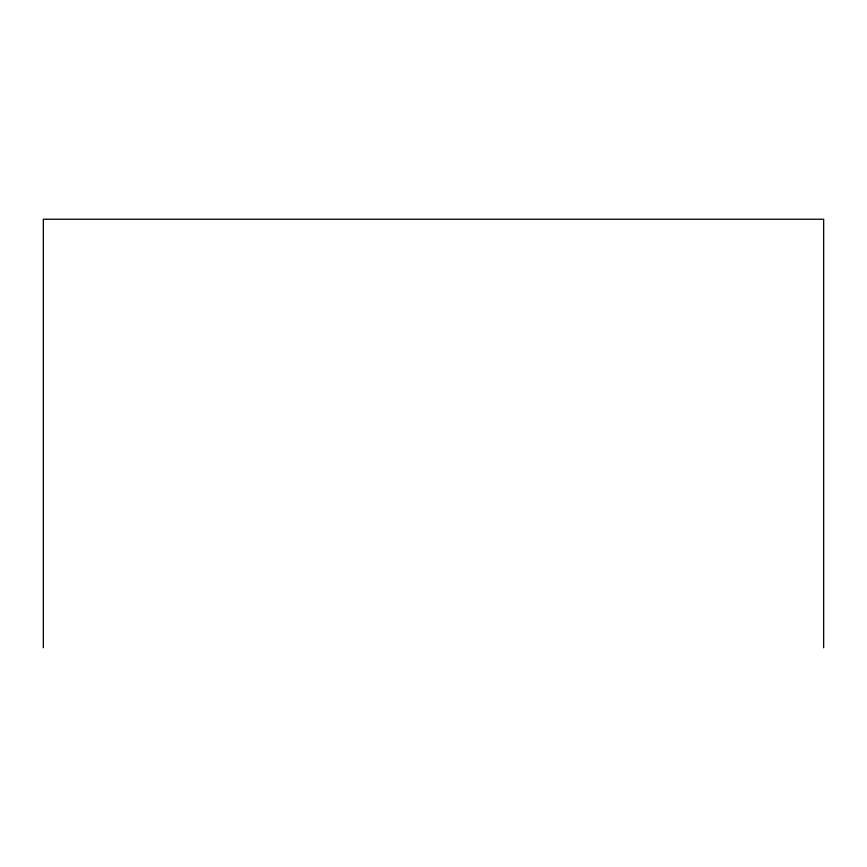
<?xml version="1.0" encoding="UTF-8"?>
<svg xmlns="http://www.w3.org/2000/svg" width="867" height="867" viewBox="0 0 867 867"><rect width="100%" height="100%" fill="white"/><g stroke="black" fill="none" stroke-linecap="round" stroke-linejoin="round"><path stroke-width="1.3" d="M823.65 647.768L823.65 219.232L43.35 219.232L43.35 647.768"/></g></svg>
